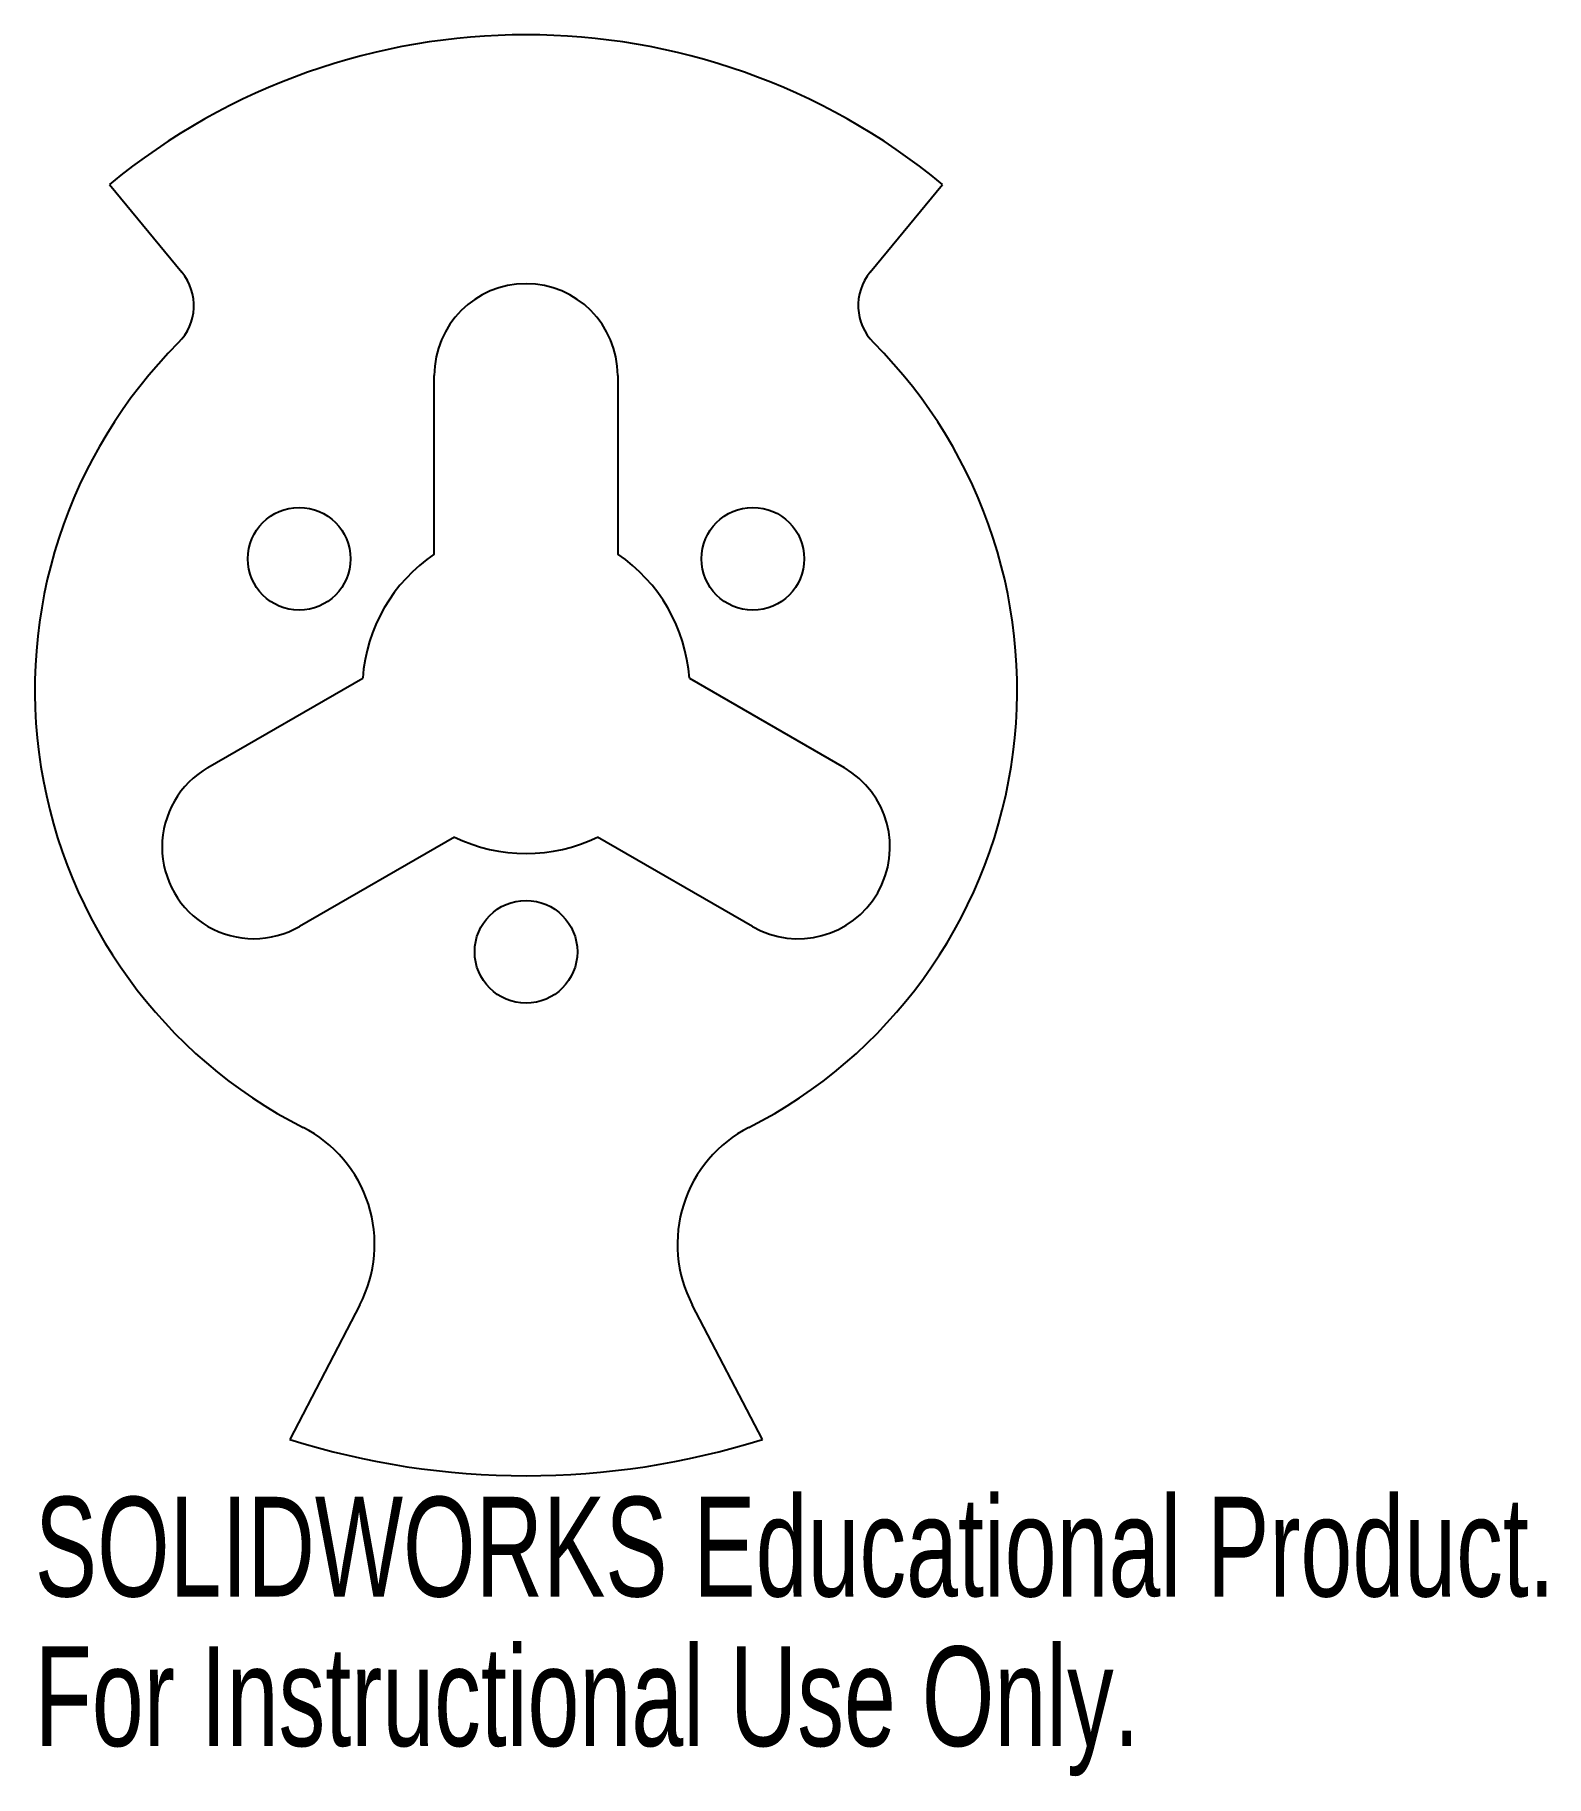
# Model space of a CAD drawing. Header units: inches. Extents: x -0.94 to 1.95, y -2.07 to 1.25.
import ezdxf

# ---------------------------------------------------------------- set-up
doc = ezdxf.new("R2010")
doc.units = ezdxf.units.IN
doc.header["$MEASUREMENT"] = 0
doc.styles.add('SLDTEXTSTYLE0', font='TXT', dxfattribs={"width": 0.7})

msp = doc.modelspace()

# ---------------------------------------------------------------- linework, layer by layer
at = {"color": 7, "linetype": 'Continuous', "lineweight": 25}
for p, q in [((-0.7951, 0.9645), (-0.6569, 0.7968)), ((0.6569, 0.7968), (0.7951, 0.9645)), ((-0.175, 0.2589), (-0.175, 0.6)), ((0.175, 0.6), (0.175, 0.2589)), ((-0.6071, -0.1484), (-0.3117, 0.0221)), ((0.3117, 0.0221), (0.6071, -0.1484)), ((-0.1367, -0.281), (-0.4321, -0.4516)), ((0.4321, -0.4516), (0.1367, -0.281)), ((-0.3173, -1.1736), (-0.4511, -1.4306)), ((0.4511, -1.4306), (0.3173, -1.1736))]:
    msp.add_line(p, q, dxfattribs=at)
for centre in [(-0.433, 0.25), (0.433, 0.25), (0, -0.5)]:
    msp.add_circle(centre, 0.098, dxfattribs=at)
for centre, radius, start, end in [((0, 0), 1.25, 50.5, 129.5), ((-0.734, 0.7332), 0.1, 315.0311, 39.5), ((0, 0.6), 0.175, 0, 180), ((0.734, 0.7332), 0.1, 140.5, 224.9689), ((0, 0), 0.9375, 135.0311, 243.0053), ((0, 0), 0.9375, 296.9947, 44.9689), ((0, 0), 0.3125, 124.0558, 175.9442), ((0, 0), 0.3125, 4.0558, 55.9442), ((-0.5196, -0.3), 0.175, 120, 300), ((0.5196, -0.3), 0.175, 240, 60), ((0, 0), 0.3125, 244.0558, 295.9442), ((-0.539, -1.0581), 0.25, 332.5, 63.0053), ((0.539, -1.0581), 0.25, 116.9947, 207.5), ((0, 0), 1.5, 252.5, 287.5)]:
    msp.add_arc(centre, radius, start, end, dxfattribs=at)

# ---------------------------------------------------------------- texts
at = {"color": 7, "linetype": 'Continuous', "char_height": 0.1903, "attachment_point": 1, "style": 'SLDTEXTSTYLE0'}
for s, insert in [('SOLIDWORKS Educational Product.', (-0.9375, -1.5401)), ('For Instructional Use Only.', (-0.9375, -1.8256))]:
    msp.add_mtext(s, dxfattribs=dict(at, insert=insert))

doc.saveas('drawing.dxf')
